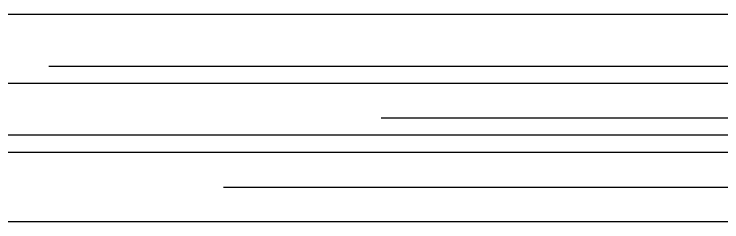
# Model space of a CAD drawing. Extents: x -1951 to 2029, y -1958 to 1511.
# Drawn here: x -604.3 to -194.7, y -150.9 to -30.9 of the extents above; entities that cross this region are included whole.
import ezdxf

# ---------------------------------------------------------------- set-up
doc = ezdxf.new("R2010")
doc.units = 0
doc.layers.add('CONSTRUCTION', color=7, linetype='CONTINUOUS')

msp = doc.modelspace()

# ---------------------------------------------------------------- linework, layer by layer
at = {"layer": 'CONSTRUCTION', "color": 6}
for p, q in [((-1308.95, -30.86), (1353.98, -30.86)), ((-584.27, -60.86), (964.3, -60.86)), ((807.81, -70.86), (-745.5, -70.86)), ((-391.89, -90.86), (589.76, -90.86)), ((1007.83, -100.86), (-826.65, -100.86)), ((1893.86, -110.86), (-1951.12, -110.86)), ((-483.11, -130.86), (701.65, -130.86)), ((2028.99, -150.86), (-1807.33, -150.86))]:
    msp.add_line(p, q, dxfattribs=at)

doc.saveas('drawing.dxf')
